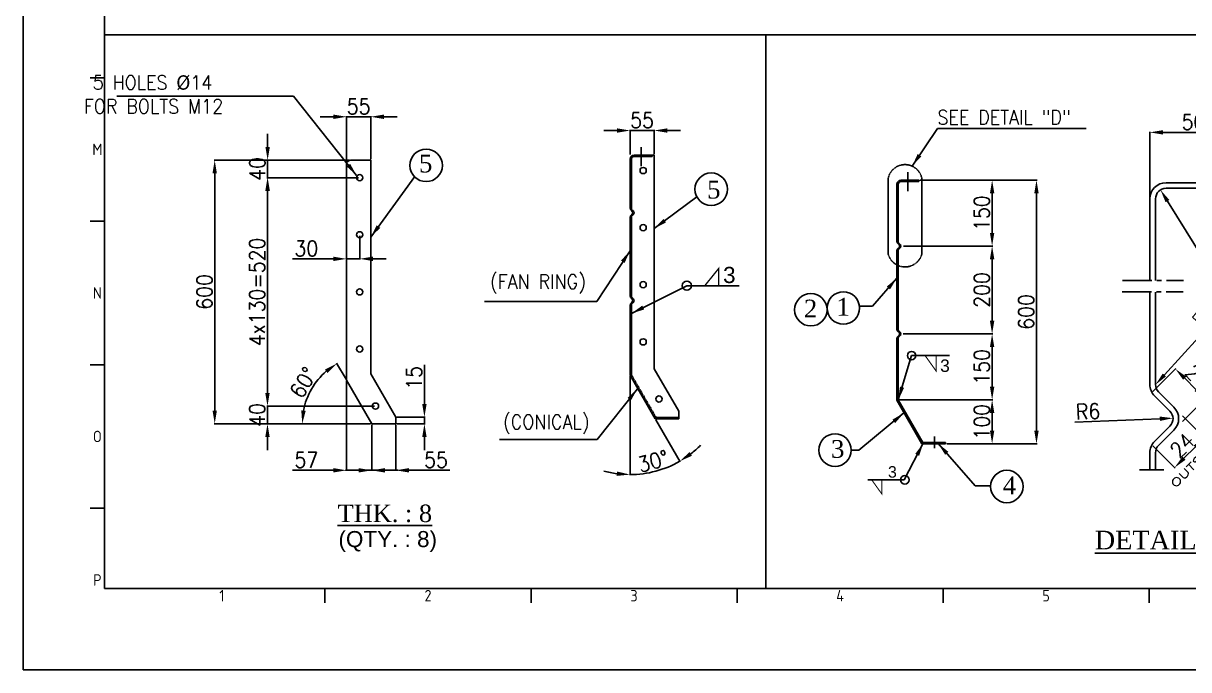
# Model space of a CAD drawing. Header units: millimetres. Extents: x 517777 to 536338, y -327622 to -292910.
# Drawn here: x 519379 to 524682, y -327622 to -324680 of the extents above; entities that cross this region are included whole.
import ezdxf
from ezdxf.enums import TextEntityAlignment as Align

# ---------------------------------------------------------------- set-up
doc = ezdxf.new("R2010")
doc.units = ezdxf.units.MM
doc.linetypes.add('CENTER2', pattern=[28.575, 19.05, -3.175, 3.175, -3.175])
doc.linetypes.add('HIDDEN', pattern=[0.375, 0.25, -0.125])
doc.layers.add('CADRE', color=5, linetype='Continuous')
doc.layers.add('line', color=7, linetype='Continuous')
doc.styles.add('ARIAL', font='arial.ttf')
doc.styles.add('ISO Proportional', font='isocp.shx')
doc.styles.add('ROMANS', font='ROMANS.shx', dxfattribs={"width": 0.9})
doc.styles.add('STYLE1', font='times.ttf')
doc.styles.add('style2', font='romans.shx')
doc.styles.add('style4', font='verdana.ttf', dxfattribs={"height": 80})
doc.styles.add('style7', font='times.ttf', dxfattribs={"height": 24})
doc.dimstyles.new('4', dxfattribs={"dimtxt": 70, "dimasz": 60, "dimexe": 3, "dimexo": 5, "dimgap": 12, "dimtad": 1, "dimdec": 0, "dimdsep": 46, "dimtxsty": 'ROMANS', "dimcen": 2.5, "dimclrd": 6, "dimclre": 6, "dimclrt": 2, "dimadec": 0, "dimazin": 0, "dimtfac": 1, "dimtdec": 0, "dimtmove": 0, "dimatfit": 3, "dimfxl": 1, "dimarcsym": 0})

# ---------------------------------------------------------------- blocks, each defined once
blk = doc.blocks.new('*D51')
at = {"color": 6, "lineweight": -2, "transparency": 16777216}
for p, q in [((524653.8, -326466.7), (524755.5, -326568.4)), ((524518, -326602.5), (524619.7, -326704.2)), ((524660, -326659.6), (524711, -326608.7))]:
    blk.add_line(p, q, dxfattribs=at)
at = {"color": 6, "transparency": 16777216}
for points in [[(524703.9, -326601.7), (524718, -326615.8), (524753.4, -326566.3)], [(524653, -326652.6), (524667.1, -326666.7), (524617.6, -326702.1)]]:
    blk.add_solid(points, dxfattribs=at)
at = {"layer": 'Defpoints', "color": 0, "transparency": 16777216}
for p in [(524650.2, -326463.2), (524753.4, -326566.3), (524514.5, -326598.9)]:
    blk.add_point(p, dxfattribs=at)
at = {"color": 2, "lineweight": 0, "transparency": 16777216, "insert": (524652.3, -326601), "char_height": 70, "attachment_point": 5, "rotation": 45, "style": 'ROMANS'}
blk.add_mtext('24', dxfattribs=at)
blk = doc.blocks.new('*D99')
at = {"color": 6, "lineweight": -2, "transparency": 16777216}
blk.add_line((524163, -326496.1), (524550.3, -326479.8), dxfattribs=at)
at = {"color": 6, "transparency": 16777216}
blk.add_solid([(524549.9, -326469.8), (524550.8, -326489.8), (524610.3, -326477.3)], dxfattribs=at)
at = {"layer": 'Defpoints', "color": 0, "transparency": 16777216}
for p in [(524562.3, -326479.3), (524610.3, -326477.3)]:
    blk.add_point(p, dxfattribs=at)
at = {"color": 2, "lineweight": 0, "transparency": 16777216, "insert": (524223.9, -326446.5), "char_height": 70, "attachment_point": 5, "rotation": 2.4028, "style": 'ROMANS'}
blk.add_mtext('R6', dxfattribs=at)
blk = doc.blocks.new('*D52')
at = {"color": 6, "lineweight": -2, "transparency": 16777216}
blk.add_line((524831.6, -325993.3), (524571, -326280.4), dxfattribs=at)
at = {"color": 6, "transparency": 16777216}
blk.add_solid([(524563.6, -326273.7), (524578.4, -326287.1), (524530.7, -326324.8)], dxfattribs=at)
at = {"layer": 'Defpoints', "color": 0, "transparency": 16777216}
for p in [(524562.9, -326289.3), (524530.7, -326324.8)]:
    blk.add_point(p, dxfattribs=at)
at = {"color": 2, "lineweight": 0, "transparency": 16777216, "insert": (524754.4, -326008.4), "char_height": 70, "attachment_point": 5, "rotation": 47.7734, "style": 'ROMANS'}
blk.add_mtext('R6', dxfattribs=at)
blk = doc.blocks.new('*D53')
at = {"color": 6, "lineweight": -2, "transparency": 16777216}
for p, q in [((524518, -326356.2), (524623.2, -326251)), ((524663.5, -326295.6), (524714.4, -326346.5)), ((524653.8, -326492), (524759, -326386.8))]:
    blk.add_line(p, q, dxfattribs=at)
at = {"color": 6, "transparency": 16777216}
for points in [[(524670.6, -326288.5), (524656.4, -326302.6), (524621.1, -326253.1)], [(524721.5, -326339.4), (524707.4, -326353.5), (524756.9, -326388.9)]]:
    blk.add_solid(points, dxfattribs=at)
at = {"layer": 'Defpoints', "color": 0, "transparency": 16777216}
for p in [(524514.5, -326359.7), (524756.9, -326388.9), (524650.2, -326495.5)]:
    blk.add_point(p, dxfattribs=at)
at = {"color": 2, "lineweight": 0, "transparency": 16777216, "insert": (524722.2, -326287.8), "char_height": 70, "attachment_point": 5, "rotation": 315, "style": 'ROMANS'}
blk.add_mtext('24', dxfattribs=at)
blk = doc.blocks.new('*D54')
at = {"color": 6, "lineweight": -2, "transparency": 16777216}
for p, q in [((524505, -325473.8), (524505, -325173)), ((524842.2, -325176), (524565, -325176)), ((524902.2, -325400.2), (524902.2, -325173))]:
    blk.add_line(p, q, dxfattribs=at)
at = {"color": 6, "transparency": 16777216}
for points in [[(524565, -325166), (524565, -325186), (524505, -325176)], [(524842.2, -325166), (524842.2, -325186), (524902.2, -325176)]]:
    blk.add_solid(points, dxfattribs=at)
at = {"layer": 'Defpoints', "color": 0, "transparency": 16777216}
for p in [(524505, -325176), (524902.2, -325405.2), (524505, -325478.8)]:
    blk.add_point(p, dxfattribs=at)
at = {"color": 2, "lineweight": 0, "transparency": 16777216, "insert": (524703.6, -325129), "char_height": 70, "attachment_point": 5, "style": 'ROMANS'}
blk.add_mtext('50', dxfattribs=at)
blk = doc.blocks.new('*D55')
at = {"color": 6, "lineweight": -2, "transparency": 16777216}
blk.add_line((524789.9, -325818.1), (524585, -325489), dxfattribs=at)
at = {"color": 6, "transparency": 16777216}
blk.add_solid([(524593.5, -325483.7), (524576.5, -325494.3), (524553.3, -325438.1)], dxfattribs=at)
at = {"layer": 'Defpoints', "color": 0, "transparency": 16777216}
for p in [(524553.3, -325438.1), (524578.6, -325478.8)]:
    blk.add_point(p, dxfattribs=at)
at = {"color": 2, "lineweight": 0, "transparency": 16777216, "insert": (524796.5, -325739.8), "char_height": 70, "attachment_point": 5, "rotation": 301.913, "style": 'ROMANS'}
blk.add_mtext('R6', dxfattribs=at)
blk = doc.blocks.new('*D83')
at = {"color": 6, "lineweight": -2, "transparency": 16777216}
for p, q in [((523365, -326393.6), (523790.2, -326393.6)), ((523787.2, -326533.6), (523787.2, -326453.6)), ((523580.5, -326593.6), (523790.2, -326593.6))]:
    blk.add_line(p, q, dxfattribs=at)
at = {"color": 6, "transparency": 16777216}
for points in [[(523777.2, -326453.6), (523797.2, -326453.6), (523787.2, -326393.6)], [(523777.2, -326533.6), (523797.2, -326533.6), (523787.2, -326593.6)]]:
    blk.add_solid(points, dxfattribs=at)
at = {"layer": 'Defpoints', "color": 0, "transparency": 16777216}
for p in [(523360, -326393.6), (523787.2, -326393.6), (523575.5, -326593.6)]:
    blk.add_point(p, dxfattribs=at)
at = {"color": 2, "lineweight": 0, "transparency": 16777216, "insert": (523740.2, -326493.6), "char_height": 70, "attachment_point": 5, "rotation": 90, "style": 'ROMANS'}
blk.add_mtext('100', dxfattribs=at)
blk = doc.blocks.new('*D84')
at = {"color": 6, "lineweight": -2, "transparency": 16777216}
for p, q in [((523383.1, -326093.6), (523790.2, -326093.6)), ((523787.2, -326333.6), (523787.2, -326153.6)), ((523760.2, -326393.6), (523790.2, -326393.6))]:
    blk.add_line(p, q, dxfattribs=at)
at = {"color": 6, "transparency": 16777216}
for points in [[(523777.2, -326153.6), (523797.2, -326153.6), (523787.2, -326093.6)], [(523777.2, -326333.6), (523797.2, -326333.6), (523787.2, -326393.6)]]:
    blk.add_solid(points, dxfattribs=at)
at = {"layer": 'Defpoints', "color": 0, "transparency": 16777216}
for p in [(523378.1, -326093.6), (523787.2, -326093.6), (523755.2, -326393.6)]:
    blk.add_point(p, dxfattribs=at)
at = {"color": 2, "lineweight": 0, "transparency": 16777216, "insert": (523740.2, -326243.6), "char_height": 70, "attachment_point": 5, "rotation": 90, "style": 'ROMANS'}
blk.add_mtext('150', dxfattribs=at)
blk = doc.blocks.new('*D85')
at = {"color": 6, "lineweight": -2, "transparency": 16777216}
for p, q in [((523384.5, -325693.6), (523790.2, -325693.6)), ((523787.2, -326033.6), (523787.2, -325753.6)), ((523665.1, -326093.6), (523790.2, -326093.6))]:
    blk.add_line(p, q, dxfattribs=at)
at = {"color": 6, "transparency": 16777216}
for points in [[(523777.2, -325753.6), (523797.2, -325753.6), (523787.2, -325693.6)], [(523777.2, -326033.6), (523797.2, -326033.6), (523787.2, -326093.6)]]:
    blk.add_solid(points, dxfattribs=at)
at = {"layer": 'Defpoints', "color": 0, "transparency": 16777216}
for p in [(523379.5, -325693.6), (523787.2, -325693.6), (523660.1, -326093.6)]:
    blk.add_point(p, dxfattribs=at)
at = {"color": 2, "lineweight": 0, "transparency": 16777216, "insert": (523740.2, -325893.6), "char_height": 70, "attachment_point": 5, "rotation": 90, "style": 'ROMANS'}
blk.add_mtext('200', dxfattribs=at)
blk = doc.blocks.new('*D103')
at = {"color": 6, "lineweight": -2, "transparency": 16777216}
for p, q in [((523458.6, -325393.6), (523790.2, -325393.6)), ((523787.2, -325633.6), (523787.2, -325453.6)), ((523717.3, -325693.6), (523790.2, -325693.6))]:
    blk.add_line(p, q, dxfattribs=at)
at = {"color": 6, "transparency": 16777216}
for points in [[(523777.2, -325453.6), (523797.2, -325453.6), (523787.2, -325393.6)], [(523777.2, -325633.6), (523797.2, -325633.6), (523787.2, -325693.6)]]:
    blk.add_solid(points, dxfattribs=at)
at = {"layer": 'Defpoints', "color": 0, "transparency": 16777216}
for p in [(523453.6, -325393.6), (523787.2, -325393.6), (523712.3, -325693.6)]:
    blk.add_point(p, dxfattribs=at)
at = {"color": 2, "lineweight": 0, "transparency": 16777216, "insert": (523740.2, -325543.6), "char_height": 70, "attachment_point": 5, "rotation": 90, "style": 'ROMANS'}
blk.add_mtext('150', dxfattribs=at)
blk = doc.blocks.new('*D86')
at = {"color": 6, "lineweight": -2, "transparency": 16777216}
for p, q in [((523670.8, -325393.6), (523992, -325393.6)), ((523989, -326533.6), (523989, -325453.6)), ((523670.8, -326593.6), (523992, -326593.6))]:
    blk.add_line(p, q, dxfattribs=at)
at = {"color": 6, "transparency": 16777216}
for points in [[(523979, -325453.6), (523999, -325453.6), (523989, -325393.6)], [(523979, -326533.6), (523999, -326533.6), (523989, -326593.6)]]:
    blk.add_solid(points, dxfattribs=at)
at = {"layer": 'Defpoints', "color": 0, "transparency": 16777216}
for p in [(523665.8, -325393.6), (523989, -325393.6), (523665.8, -326593.6)]:
    blk.add_point(p, dxfattribs=at)
at = {"color": 2, "lineweight": 0, "transparency": 16777216, "insert": (523942, -325993.6), "char_height": 70, "attachment_point": 5, "rotation": 90, "style": 'ROMANS'}
blk.add_mtext('600', dxfattribs=at)
blk = doc.blocks.new('*D87')
at = {"color": 6, "lineweight": -2, "transparency": 16777216}
for p, q in [((522079.8, -325167.7), (522019.8, -325167.7)), ((522139.8, -325276.6), (522139.8, -325164.7)), ((522249.7, -325167.7), (522139.8, -325167.7)), ((522249.7, -325275), (522249.7, -325164.7)), ((522309.7, -325167.7), (522369.7, -325167.7))]:
    blk.add_line(p, q, dxfattribs=at)
at = {"color": 6, "transparency": 16777216}
for points in [[(522079.8, -325157.7), (522079.8, -325177.7), (522139.8, -325167.7)], [(522309.7, -325157.7), (522309.7, -325177.7), (522249.7, -325167.7)]]:
    blk.add_solid(points, dxfattribs=at)
at = {"layer": 'Defpoints', "color": 0, "transparency": 16777216}
for p in [(522139.8, -325167.7), (522139.8, -325281.6), (522249.7, -325280)]:
    blk.add_point(p, dxfattribs=at)
at = {"color": 2, "lineweight": 0, "transparency": 16777216, "insert": (522194.7, -325120.7), "char_height": 70, "attachment_point": 5, "style": 'ROMANS'}
blk.add_mtext('55', dxfattribs=at)
blk = doc.blocks.new('*D104')
at = {"color": 6, "lineweight": -2, "transparency": 16777216}
for p, q in [((522139.8, -326286.7), (522139.8, -326737)), ((522256.8, -326484.3), (522367.4, -326676))]:
    blk.add_line(p, q, dxfattribs=at)
for start, end in [(307.6056, 315.2112), (270, 300), (254.7888, 262.3944)]:
    blk.add_arc((522139.8, -326281.7), 452.3, start, end, dxfattribs=at)
at = {"color": 6, "transparency": 16777216}
for points in [[(522421.4, -326648.4), (522410.2, -326631.7), (522365.9, -326673.4)], [(522080.6, -326720.1), (522079.3, -326740), (522139.8, -326734)]]:
    blk.add_solid(points, dxfattribs=at)
at = {"layer": 'Defpoints', "color": 0, "transparency": 16777216}
for p in [(522139.8, -325962.8), (522139.8, -326281.7), (522139.8, -326281.7), (522254.3, -326480), (522218.3, -326727.2)]:
    blk.add_point(p, dxfattribs=at)
at = {"color": 2, "lineweight": 0, "transparency": 16777216, "insert": (522244.7, -326673.2), "char_height": 70, "attachment_point": 5, "rotation": 15, "style": 'ROMANS'}
blk.add_mtext('30°', dxfattribs=at)
blk = doc.blocks.new('*D88')
at = {"color": 6, "lineweight": -2, "transparency": 16777216}
for p, q in [((520823, -325302.6), (520247.1, -325302.6)), ((520250.1, -326442.6), (520250.1, -325362.6)), ((520935, -326502.6), (520247.1, -326502.6))]:
    blk.add_line(p, q, dxfattribs=at)
at = {"color": 6, "transparency": 16777216}
for points in [[(520240.1, -325362.6), (520260.1, -325362.6), (520250.1, -325302.6)], [(520240.1, -326442.6), (520260.1, -326442.6), (520250.1, -326502.6)]]:
    blk.add_solid(points, dxfattribs=at)
at = {"layer": 'Defpoints', "color": 0, "transparency": 16777216}
for p in [(520250.1, -325302.6), (520828, -325302.6), (520940, -326502.6)]:
    blk.add_point(p, dxfattribs=at)
at = {"color": 2, "lineweight": 0, "transparency": 16777216, "insert": (520203.1, -325902.6), "char_height": 70, "attachment_point": 5, "rotation": 90, "style": 'ROMANS'}
blk.add_mtext('600', dxfattribs=at)
blk = doc.blocks.new('*D105')
at = {"color": 6, "lineweight": -2, "transparency": 16777216}
for p, q in [((521204.2, -326412.1), (521204.2, -326235.1)), ((521078.9, -326472.1), (521207.2, -326472.1)), ((521078.9, -326502.6), (521207.2, -326502.6)), ((521204.2, -326502.6), (521204.2, -326472.1)), ((521204.2, -326562.6), (521204.2, -326622.6))]:
    blk.add_line(p, q, dxfattribs=at)
at = {"color": 6, "transparency": 16777216}
for points in [[(521194.2, -326412.1), (521214.2, -326412.1), (521204.2, -326472.1)], [(521194.2, -326562.6), (521214.2, -326562.6), (521204.2, -326502.6)]]:
    blk.add_solid(points, dxfattribs=at)
at = {"layer": 'Defpoints', "color": 0, "transparency": 16777216}
for p in [(521073.9, -326472.1), (521073.9, -326502.6), (521204.2, -326472.1)]:
    blk.add_point(p, dxfattribs=at)
at = {"color": 2, "lineweight": 0, "transparency": 16777216, "insert": (521157.2, -326293.6), "char_height": 70, "attachment_point": 5, "rotation": 90, "style": 'ROMANS'}
blk.add_mtext('15', dxfattribs=at)
blk = doc.blocks.new('*D106')
at = {"color": 6, "lineweight": -2, "transparency": 16777216}
for p, q in [((520490.2, -326362.4), (520490.2, -326302.4)), ((520976.7, -326422.4), (520487.2, -326422.4)), ((520490.2, -326502.6), (520490.2, -326422.4)), ((520959.5, -326502.6), (520487.2, -326502.6)), ((520490.2, -326562.6), (520490.2, -326622.6))]:
    blk.add_line(p, q, dxfattribs=at)
at = {"color": 6, "transparency": 16777216}
for points in [[(520480.2, -326362.4), (520500.2, -326362.4), (520490.2, -326422.4)], [(520480.2, -326562.6), (520500.2, -326562.6), (520490.2, -326502.6)]]:
    blk.add_solid(points, dxfattribs=at)
at = {"layer": 'Defpoints', "color": 0, "transparency": 16777216}
for p in [(520490.2, -326422.4), (520981.7, -326422.4), (520964.5, -326502.6)]:
    blk.add_point(p, dxfattribs=at)
at = {"color": 2, "lineweight": 0, "transparency": 16777216, "insert": (520443.2, -326462.5), "char_height": 70, "attachment_point": 5, "rotation": 90, "style": 'ROMANS'}
blk.add_mtext('40', dxfattribs=at)
blk = doc.blocks.new('*D89')
at = {"color": 6, "lineweight": -2, "transparency": 16777216}
for p, q in [((520904.8, -325382.4), (520487.2, -325382.4)), ((520490.2, -326362.4), (520490.2, -325442.4)), ((520798.9, -326422.4), (520487.2, -326422.4))]:
    blk.add_line(p, q, dxfattribs=at)
at = {"color": 6, "transparency": 16777216}
for points in [[(520480.2, -325442.4), (520500.2, -325442.4), (520490.2, -325382.4)], [(520480.2, -326362.4), (520500.2, -326362.4), (520490.2, -326422.4)]]:
    blk.add_solid(points, dxfattribs=at)
at = {"layer": 'Defpoints', "color": 0, "transparency": 16777216}
for p in [(520490.2, -325382.4), (520909.8, -325382.4), (520803.9, -326422.4)]:
    blk.add_point(p, dxfattribs=at)
at = {"color": 2, "lineweight": 0, "transparency": 16777216, "insert": (520443.2, -325902.4), "char_height": 70, "attachment_point": 5, "rotation": 90, "style": 'ROMANS'}
blk.add_mtext('4x130=520', dxfattribs=at)
blk = doc.blocks.new('*D107')
at = {"color": 6, "lineweight": -2, "transparency": 16777216}
for p, q in [((520491, -325242.6), (520491, -325182.6)), ((520863.4, -325302.6), (520488, -325302.6)), ((520491, -325382.4), (520491, -325302.6)), ((520771, -325382.4), (520488, -325382.4)), ((520491, -325442.4), (520491, -325502.4))]:
    blk.add_line(p, q, dxfattribs=at)
at = {"color": 6, "transparency": 16777216}
for points in [[(520481, -325242.6), (520501, -325242.6), (520491, -325302.6)], [(520481, -325442.4), (520501, -325442.4), (520491, -325382.4)]]:
    blk.add_solid(points, dxfattribs=at)
at = {"layer": 'Defpoints', "color": 0, "transparency": 16777216}
for p in [(520491, -325302.6), (520868.4, -325302.6), (520776, -325382.4)]:
    blk.add_point(p, dxfattribs=at)
at = {"color": 2, "lineweight": 0, "transparency": 16777216, "insert": (520444, -325342.5), "char_height": 70, "attachment_point": 5, "rotation": 90, "style": 'ROMANS'}
blk.add_mtext('40', dxfattribs=at)
blk = doc.blocks.new('*D108')
at = {"color": 6, "lineweight": -2, "transparency": 16777216}
for p, q in [((520909.8, -325647.4), (520909.8, -325754.9)), ((520790, -325751.9), (520604, -325751.9)), ((520850, -325748.5), (520850, -325754.9)), ((520909.8, -325751.9), (520850, -325751.9)), ((520969.8, -325751.9), (521029.8, -325751.9))]:
    blk.add_line(p, q, dxfattribs=at)
at = {"color": 6, "transparency": 16777216}
for points in [[(520790, -325741.9), (520790, -325761.9), (520850, -325751.9)], [(520969.8, -325741.9), (520969.8, -325761.9), (520909.8, -325751.9)]]:
    blk.add_solid(points, dxfattribs=at)
at = {"layer": 'Defpoints', "color": 0, "transparency": 16777216}
for p in [(520909.8, -325642.4), (520850, -325743.5), (520850, -325751.9)]:
    blk.add_point(p, dxfattribs=at)
at = {"color": 2, "lineweight": 0, "transparency": 16777216, "insert": (520667, -325704.9), "char_height": 70, "attachment_point": 5, "style": 'ROMANS'}
blk.add_mtext('30', dxfattribs=at)
blk = doc.blocks.new('*D109')
at = {"color": 6, "lineweight": -2, "transparency": 16777216}
for p, q in [((520964.5, -326507.6), (520964.5, -326717.6)), ((521073.9, -326507.6), (521073.9, -326717.6)), ((520904.5, -326714.6), (520844.5, -326714.6)), ((520964.5, -326714.6), (521073.9, -326714.6)), ((521133.9, -326714.6), (521319.9, -326714.6))]:
    blk.add_line(p, q, dxfattribs=at)
at = {"color": 6, "transparency": 16777216}
for points in [[(520904.5, -326704.6), (520904.5, -326724.6), (520964.5, -326714.6)], [(521133.9, -326704.6), (521133.9, -326724.6), (521073.9, -326714.6)]]:
    blk.add_solid(points, dxfattribs=at)
at = {"layer": 'Defpoints', "color": 0, "transparency": 16777216}
for p in [(520964.5, -326502.6), (521073.9, -326502.6), (520964.5, -326714.6)]:
    blk.add_point(p, dxfattribs=at)
at = {"color": 2, "lineweight": 0, "transparency": 16777216, "insert": (521256.9, -326667.6), "char_height": 70, "attachment_point": 5, "style": 'ROMANS'}
blk.add_mtext('55', dxfattribs=at)
blk = doc.blocks.new('*D110')
at = {"color": 6, "lineweight": -2, "transparency": 16777216}
for p, q in [((520790, -325105.1), (520730, -325105.1)), ((520850, -325316), (520850, -325102.1)), ((520850, -325105.1), (520959.9, -325105.1)), ((520959.9, -325297.6), (520959.9, -325102.1)), ((521019.9, -325105.1), (521079.9, -325105.1))]:
    blk.add_line(p, q, dxfattribs=at)
at = {"color": 6, "transparency": 16777216}
for points in [[(520790, -325095.1), (520790, -325115.1), (520850, -325105.1)], [(521019.9, -325095.1), (521019.9, -325115.1), (520959.9, -325105.1)]]:
    blk.add_solid(points, dxfattribs=at)
at = {"layer": 'Defpoints', "color": 0, "transparency": 16777216}
for p in [(520959.9, -325105.1), (520850, -325321), (520959.9, -325302.6)]:
    blk.add_point(p, dxfattribs=at)
at = {"color": 2, "lineweight": 0, "transparency": 16777216, "insert": (520905, -325058.1), "char_height": 70, "attachment_point": 5, "style": 'ROMANS'}
blk.add_mtext('55', dxfattribs=at)
blk = doc.blocks.new('*D111')
at = {"color": 6, "lineweight": -2, "transparency": 16777216}
for p, q in [((520847.5, -326300), (520804.9, -326226.2)), ((520959.5, -326502.6), (520645.3, -326502.6))]:
    blk.add_line(p, q, dxfattribs=at)
blk.add_arc((520964.5, -326502.6), 316.2, 130.8895, 169.1105, dxfattribs=at)
at = {"color": 6, "transparency": 16777216}
for points in [[(520751.7, -326255.5), (520763.3, -326271.8), (520806.4, -326228.8)], [(520664, -326443.9), (520644.1, -326442), (520648.3, -326502.6)]]:
    blk.add_solid(points, dxfattribs=at)
at = {"layer": 'Defpoints', "color": 0, "transparency": 16777216}
for p in [(520850, -326304.4), (520667.4, -326394.5), (520964.5, -326502.6), (520964.5, -326502.6), (521073.9, -326502.6)]:
    blk.add_point(p, dxfattribs=at)
at = {"color": 2, "lineweight": 0, "transparency": 16777216, "insert": (520653.6, -326315), "char_height": 70, "attachment_point": 5, "rotation": 58.8953, "style": 'ROMANS'}
blk.add_mtext('60°', dxfattribs=at)
blk = doc.blocks.new('*D112')
at = {"color": 6, "lineweight": -2, "transparency": 16777216}
for p, q in [((520850, -326309.4), (520850, -326717.6)), ((520964.5, -326507.6), (520964.5, -326717.6)), ((520790, -326714.6), (520604, -326714.6)), ((520964.5, -326714.6), (520850, -326714.6)), ((521024.5, -326714.6), (521084.5, -326714.6))]:
    blk.add_line(p, q, dxfattribs=at)
at = {"color": 6, "transparency": 16777216}
for points in [[(520790, -326704.6), (520790, -326724.6), (520850, -326714.6)], [(521024.5, -326704.6), (521024.5, -326724.6), (520964.5, -326714.6)]]:
    blk.add_solid(points, dxfattribs=at)
at = {"layer": 'Defpoints', "color": 0, "transparency": 16777216}
for p in [(520850, -326304.4), (520964.5, -326502.6), (520850, -326714.6)]:
    blk.add_point(p, dxfattribs=at)
at = {"color": 2, "lineweight": 0, "transparency": 16777216, "insert": (520667, -326667.6), "char_height": 70, "attachment_point": 5, "style": 'ROMANS'}
blk.add_mtext('57', dxfattribs=at)
blk = doc.blocks.new('KADR')
at = {"layer": 'CADRE', "color": 2}
for p, q in [((220598.3, -3639.5), (220695.6, -3639.5)), ((220598.3, -4611.9), (220695.6, -4611.9)), ((220598.3, -5584.2), (220695.6, -5584.2)), ((220598.3, -6556.6), (220695.6, -6556.6)), ((222188.2, -7198.2), (222188.2, -7100.9)), ((223583.6, -7198.2), (223583.6, -7100.9)), ((224978.9, -7198.2), (224978.9, -7100.9)), ((226374.3, -7198.2), (226374.3, -7100.9)), ((227769.7, -7198.2), (227769.7, -7100.9))]:
    blk.add_line(p, q, dxfattribs=at)
at = {"layer": 'CADRE', "color": 1}
blk.add_lwpolyline([(220145.5, -7651), (243248.6, -7651), (243248.6, 8686.2), (220145.5, 8686.2)], close=True, dxfattribs=at)
at = {"layer": 'CADRE'}
blk.add_lwpolyline([(220695.6, -7100.9), (242698.5, -7100.9), (242698.5, 8136.1), (220695.6, 8136.1)], close=True, dxfattribs=at)
at = {"layer": 'CADRE', "color": 2, "style": 'ISO Proportional'}
for s, p in [('M', (220647, -4125.7)), ('N', (220647, -5098)), ('O', (220647, -6070.4)), ('P', (220647, -7042.8)), ('1', (221490.5, -7149.5)), ('2', (222885.9, -7149.5)), ('3', (224281.2, -7149.5)), ('4', (225676.6, -7149.5)), ('5', (227072, -7149.5))]:
    blk.add_text(s, height=77.8, dxfattribs=at).set_placement(p, align=Align.MIDDLE)

msp = doc.modelspace()

# ---------------------------------------------------------------- hatches: boundary and pattern name
at = {"layer": 'line'}
for points in [[(522261.96, -326473.58), (522257.96, -326473.58), (522261.65, -326479.98), (522261.96, -326479.98)], [(523475.82, -326587.23), (523471.82, -326587.23), (523475.52, -326593.63), (523475.82, -326593.63)]]:
    msp.add_hatch(color=256, dxfattribs=at).paths.add_polyline_path(points)

# ---------------------------------------------------------------- linework, layer by layer
at = {"color": 2}
for p, q in [((525209.3, -324732.56), (519748.82, -324732.56)), ((522757.76, -324732.56), (522757.76, -327252.71))]:
    msp.add_line(p, q, dxfattribs=at)
at = {"color": 3, "linetype": 'CENTER2', "ltscale": 7}
for p, q in [((522189.78, -325330.07), (522189.78, -325242.96)), ((523403.65, -325443.72), (523403.65, -325356.61)), ((524380.76, -325850.41), (524657.41, -325850.41)), ((524379.23, -325902.58), (524656.38, -325902.58)), ((523525.52, -326614.23), (523525.52, -326560.67)), ((524457.4, -326713.13), (524568.37, -326713.13))]:
    msp.add_line(p, q, dxfattribs=at)
for p, q in [((522249.65, -326252), (522249.65, -325279.98)), ((520959.9, -326274.66), (520959.9, -325302.64)), ((523360.05, -326393.63), (523353.65, -326395.35)), ((522361.65, -326473.58), (522361.65, -326445.99)), ((521073.9, -326502.64), (520964.51, -326502.64)), ((521073.9, -326502.64), (521073.9, -326472.11)), ((522361.65, -326473.58), (522257.96, -326473.58)), ((522361.65, -326479.98), (522259.65, -326479.98)), ((522361.65, -326479.98), (522361.65, -326473.58))]:
    msp.add_line(p, q)
at = {"color": 6, "linetype": 'Continuous'}
for p, q in [((523243.52, -325967.9), (523184.47, -325967.9)), ((523180.57, -326622.64), (523146.32, -326622.64)), ((523710.79, -326785.8), (523779.29, -326785.8))]:
    msp.add_line(p, q, dxfattribs=at)
at = {"color": 0}
for points, const_width in [([(522543.21, -325873.84), (522543.21, -325795.69), (522480.2, -325873.81)], 6.36), ([(523532.57, -326194.81), (523532.57, -326262.59), (523484.1, -326194.79)], 4.89), ([(523285.81, -326760.27), (523285.81, -326822.84), (523241.07, -326760.25)], 4.52)]:
    msp.add_lwpolyline(points, dxfattribs=dict(at, const_width=const_width))
at = {"color": 6, "linetype": 'Continuous'}
for centre in [(521212.09, -325326.47), (522509.11, -325434.95), (522962.3, -325983.68), (523110.34, -325975.79), (523072.43, -326622.64), (523854.02, -326788.26)]:
    msp.add_circle(centre, 73.89, dxfattribs=at)
for centre in [(522199.52, -325349.7), (522199.52, -325349.7), (520909.77, -325382.36), (522199.52, -325609.7), (520909.77, -325642.36), (522199.52, -325869.7), (522199.52, -325869.7), (520909.77, -325902.36), (520909.77, -325902.36), (522199.52, -326129.7), (520909.77, -326162.36), (520981.67, -326422.36), (522271.42, -326389.7)]:
    msp.add_circle(centre, 14)
at = {"layer": 'line'}
for p, q in [((522158.18, -325279.98), (522249.65, -325279.98)), ((520850.03, -325321.04), (520850.03, -326304.36)), ((520868.43, -325302.64), (520959.9, -325302.64)), ((522139.78, -325298.38), (522139.78, -325521.2)), ((523372.05, -325393.63), (523453.65, -325393.63)), ((523453.65, -325400.03), (523372.05, -325400.03)), ((523453.65, -325393.63), (523453.65, -325400.03)), ((523353.65, -325412.03), (523353.65, -325672.85)), ((523360.05, -325412.03), (523360.05, -325672.85)), ((524578.65, -325405.22), (524902.22, -325405.22)), ((524902.22, -325430.82), (524578.65, -325430.82)), ((524505.05, -325478.82), (524505.05, -325849.8)), ((524530.65, -325478.82), (524530.65, -325849.8)), ((522139.78, -325562.77), (522139.78, -325921.2)), ((523353.65, -325714.42), (523353.65, -326072.85)), ((523360.05, -325714.42), (523360.05, -326072.85)), ((524505.05, -325903.58), (524505.05, -326323.68)), ((524530.65, -325903.58), (524530.65, -326323.68)), ((522139.78, -325962.77), (522139.78, -326281.7)), ((523353.65, -326114.42), (523353.65, -326395.35)), ((523360.05, -326114.42), (523360.05, -326393.63)), ((522249.65, -326252), (522361.65, -326445.99)), ((520850.03, -326304.36), (520964.51, -326502.64)), ((520959.9, -326274.66), (521073.9, -326472.11)), ((522139.78, -326281.7), (522254.26, -326479.98)), ((524544.71, -326357.63), (524614.37, -326427.29)), ((523353.65, -326395.35), (523468.13, -326593.63)), ((523360.05, -326393.63), (523471.82, -326587.23)), ((524526.61, -326375.73), (524596.27, -326445.39)), ((522259.65, -326479.98), (522254.26, -326479.98)), ((522257.96, -326473.58), (522261.65, -326479.98)), ((522261.96, -326479.98), (522261.96, -326473.58)), ((524596.27, -326513.27), (524526.61, -326582.93)), ((524614.37, -326531.37), (524544.71, -326601.04)), ((523575.52, -326593.63), (523468.13, -326593.63)), ((523575.52, -326587.23), (523471.82, -326587.23)), ((523471.82, -326587.23), (523475.52, -326593.63)), ((523475.82, -326593.63), (523475.82, -326587.23)), ((523575.52, -326593.63), (523575.52, -326587.23)), ((524505.05, -326634.98), (524505.05, -326713.13)), ((524530.65, -326634.98), (524530.65, -326713.13))]:
    msp.add_line(p, q, dxfattribs=at)
at = {"layer": 'line', "color": 42, "linetype": 'HIDDEN', "ltscale": 10}
for p, q in [((522239.78, -325286.38), (522158.18, -325286.38)), ((522239.78, -325279.98), (522239.78, -325286.38)), ((522146.18, -325298.38), (522146.18, -325521.2)), ((523314.81, -325384.33), (523314.81, -325732.41)), ((523467.03, -325384.33), (523467.03, -325474.89)), ((523467.03, -325474.89), (523467.03, -325732.41)), ((522146.18, -325562.77), (522146.18, -325921.2)), ((522146.18, -325962.77), (522146.18, -326279.98)), ((522146.18, -326279.98), (522139.78, -326281.7)), ((522146.18, -326279.98), (522257.96, -326473.58))]:
    msp.add_line(p, q, dxfattribs=at)
at = {"layer": 'line'}
for centre, radius in [((522398.32, -325873.98), 20.94), ((523421.11, -326192.63), 19.34), ((523389.95, -326758.25), 19.34)]:
    msp.add_circle(centre, radius, dxfattribs=at)
for centre, radius, start, end in [((522158.18, -325298.38), 18.4, 90, 180), ((520868.43, -325321.04), 18.4, 90, 180), ((523372.05, -325412.03), 18.4, 90, 180), ((523372.05, -325412.03), 12, 90, 180), ((524578.65, -325478.82), 73.6, 90, 180), ((524578.65, -325478.82), 48, 90, 180), ((522151.78, -325521.2), 12, 180, 240), ((522151.78, -325562.77), 12, 120, 180), ((522139.78, -325541.98), 12, 300, 60), ((523365.65, -325672.85), 12, 180, 240), ((523365.65, -325714.42), 12, 120, 180), ((523353.65, -325693.63), 12, 300, 60), ((523372.05, -325672.85), 12, 180, 240), ((523372.05, -325714.42), 12, 120, 180), ((523360.05, -325693.63), 12, 300, 60), ((522151.78, -325921.2), 12, 180, 240), ((522139.78, -325941.98), 12, 300, 60), ((522151.78, -325962.77), 12, 120, 180), ((523365.65, -326072.85), 12, 180, 240), ((523353.65, -326093.63), 12, 300, 60), ((523372.05, -326072.85), 12, 180, 240), ((523360.05, -326093.63), 12, 300, 60), ((523365.65, -326114.42), 12, 120, 180), ((523372.05, -326114.42), 12, 120, 180), ((524578.65, -326323.68), 73.6, 180, 225), ((524578.65, -326323.68), 48, 180, 225), ((524562.33, -326479.33), 48, 315, 45), ((524562.33, -326479.33), 73.6, 315, 45), ((524578.65, -326634.98), 73.6, 135, 180), ((524578.65, -326634.98), 48, 135, 180)]:
    msp.add_arc(centre, radius, start, end, dxfattribs=at)
at = {"layer": 'line', "color": 42, "linetype": 'HIDDEN', "ltscale": 10}
for centre, radius, start, end in [((522158.18, -325298.38), 12, 90, 180), ((523390.92, -325400.7), 77.85, 12.13537, 167.86463), ((522158.18, -325521.2), 12, 180, 240), ((522158.18, -325562.77), 12, 120, 180), ((522146.18, -325541.98), 12, 300, 60), ((523390.92, -325709.09), 79.61, 197.03765, 342.96235), ((522158.18, -325921.2), 12, 180, 240), ((522146.18, -325941.98), 12, 300, 60), ((522158.18, -325962.77), 12, 120, 180)]:
    msp.add_arc(centre, radius, start, end, dxfattribs=at)

# ---------------------------------------------------------------- block references
at = {"color": 11, "xscale": 0.6718692869960832, "yscale": 0.6718692869960832, "zscale": 0.6718692869960832}
msp.add_blockref('KADR', (371470.24, -322481.82), dxfattribs=at)

# ---------------------------------------------------------------- texts
at = {"color": 2, "lineweight": 0, "style": 'ROMANS', "width": 0.9}
msp.add_text('SEE DETAIL "D"', height=65, dxfattribs=at).set_placement((523538.22, -325139.62))
at = {"color": 2}
for s, height, style, p in [('5', 81, 'style7', (521179.38, -325358.5)), ('5', 81, 'style7', (522490.32, -325477.39)), ('1', 81, 'style7', (523078.45, -326010.86)), ('2', 81, 'style7', (522930.42, -326018.75)), ('3', 81, 'style7', (523054.13, -326657.71)), ('4', 81, 'style7', (523835.73, -326823.34)), ('%%UDETAIL "D"', 85, 'STYLE1', (524254.25, -327074.62))]:
    msp.add_text(s, height=height, dxfattribs=dict(at, style=style)).set_placement(p)
at = {"color": 6, "linetype": 'Continuous', "style": 'style2', "width": 1.406212}
msp.add_text('OUTSIDE', height=35, rotation=44.83431, dxfattribs=at).set_placement((524620.42, -326796.58), (524829.83, -326588.37), align=Align.FIT)
at = {"color": 2, "lineweight": 0, "char_height": 65, "width": 5391.0194, "attachment_point": 1, "style": 'ROMANS'}
for s, insert in [('           5 HOLES {\\fVerdana|b0|i0|c0|p34;%%C}14 \\P          FOR BOLTS M12 \\P             ', (519253.46, -324916.53)), ('(FAN RING)\\P             \\P{\\H1.333x;               }', (521502.7, -325822.81)), ('(CONICAL)\\P             \\P{\\H1.333x;               }', (521561.65, -326461.57))]:
    msp.add_mtext(s, dxfattribs=dict(at, insert=insert))
at = {"color": 0, "style": 'style4'}
for insert, char_height, width, attachment_point in [((522620.07, -325788.53), 73.5921, 13951.1346, 3), ((523594.58, -326209.98), 56.6093, 10826.0897, 3), ((523272.49, -326695.7), 52.2547, 10035.7069, 1)]:
    msp.add_mtext('{\\fSwis721 Lt BT|b0|i0|c0|p42;\\C6;  3             \\P\\H1.333x;               }', dxfattribs=dict(at, insert=insert, char_height=char_height, width=width, attachment_point=attachment_point))
at = {"color": 2, "attachment_point": 1, "style": 'ARIAL'}
for s, insert, char_height, width in [('{\\fTimes New Roman|b0|i0|c0|p26;\\L\\C6;THK. : 8\\fSwis721 Lt BT|b0|i0|c0|p42;\\H0.7125x;\\l                \\P\\H1.333x;           }', (520809.27, -326870.8), 79.42717, 1515.6043), ('{\\fSwis721 Lt BT|b0|i0|c0|p42;\\C6;(QTY. : 8)\\P\\H0.8143x;                  \\P\\H1.333x;               }', (520813.15, -326991.08), 73.1566, 1364.0438)]:
    msp.add_mtext(s, dxfattribs=dict(at, insert=insert, char_height=char_height, width=width))

# ---------------------------------------------------------------- dimensions: what is measured, and where the dimension line sits
at = {"lineweight": 0}
for base, p1, p2, picture, middle in [((520959.9, -325105.11), (520850.03, -325321.04), (520959.9, -325302.64), '*D110', (520904.97, -325105.11)), ((522139.78, -325167.74), (522249.65, -325279.98), (522139.78, -325281.64), '*D87', (522194.72, -325167.74)), ((520850.03, -326714.63), (520964.51, -326502.64), (520850.03, -326304.36), '*D112', (520667.03, -326714.63)), ((520964.51, -326714.63), (521073.9, -326502.64), (520964.51, -326502.64), '*D109', (521256.9, -326714.63))]:
    dim = msp.add_linear_dim(base=base, p1=p1, p2=p2, dimstyle='4', override={"dimlfac": 0.5}, dxfattribs=at)
    dim.commit()
    dim.dimension.update_dxf_attribs({"geometry": picture, "text_midpoint": middle, "dimtype": 160})
dim = msp.add_linear_dim(base=(524505.05, -325176), p1=(524902.22, -325405.22), p2=(524505.05, -325478.82), angle=180, text='50', dimstyle='4', dxfattribs=at)
dim.commit()
dim.dimension.update_dxf_attribs({"geometry": '*D54', "text_midpoint": (524703.63, -325129)})
for base, p1, p2, picture, middle in [((520491, -325302.64), (520776, -325382.36), (520868.43, -325302.64), '*D107', (520491, -325342.5)), ((520490.24, -326422.36), (520964.51, -326502.64), (520981.67, -326422.36), '*D106', (520490.24, -326462.5))]:
    dim = msp.add_linear_dim(base=base, p1=p1, p2=p2, angle=90, dimstyle='4', override={"dimlfac": 0.5}, dxfattribs=at)
    dim.commit()
    dim.dimension.update_dxf_attribs({"geometry": picture, "text_midpoint": middle, "dimtype": 160})
for base, p1, p2, picture, middle in [((520250.11, -325302.64), (520939.96, -326502.64), (520827.96, -325302.64), '*D88', (520203.11, -325902.64)), ((523787.17, -325393.63), (523712.26, -325693.63), (523453.65, -325393.63), '*D103', (523740.17, -325543.63)), ((523989.04, -325393.63), (523665.79, -326593.63), (523665.79, -325393.63), '*D86', (523942.04, -325993.63)), ((523787.17, -325693.63), (523660.08, -326093.63), (523379.48, -325693.63), '*D85', (523740.17, -325893.63)), ((523787.17, -326093.63), (523755.19, -326393.63), (523378.1, -326093.63), '*D84', (523740.17, -326243.63)), ((521204.18, -326472.11), (521073.9, -326502.64), (521073.9, -326472.11), '*D105', (521157.18, -326293.61)), ((523787.17, -326393.63), (523575.52, -326593.63), (523360.05, -326393.63), '*D83', (523740.17, -326493.63))]:
    dim = msp.add_linear_dim(base=base, p1=p1, p2=p2, angle=90, dimstyle='4', override={"dimlfac": 0.5}, dxfattribs=at)
    dim.commit()
    dim.dimension.update_dxf_attribs({"geometry": picture, "text_midpoint": middle})
dim = msp.add_linear_dim(base=(520490.24, -325382.36), p1=(520803.85, -326422.36), p2=(520909.77, -325382.36), angle=90, text='4x130=<>', dimstyle='4', override={"dimlfac": 0.5}, dxfattribs=at)
dim.commit()
dim.dimension.update_dxf_attribs({"geometry": '*D89', "text_midpoint": (520443.24, -325902.36)})
for center, mpoint, picture, middle in [((524578.65, -325478.82), (524553.27, -325438.07), '*D55', (524756.65, -325764.64)), ((524562.92, -326289.3), (524530.66, -326324.85), '*D52', (524789.22, -326039.97)), ((524562.33, -326479.33), (524610.28, -326477.32), '*D99', (524225.91, -326493.45))]:
    dim = msp.add_radius_dim(center=center, mpoint=mpoint, text='R6', dimstyle='4', dxfattribs=at)
    dim.commit()
    dim.dimension.update_dxf_attribs({"geometry": picture, "text_midpoint": middle, "dimtype": 164})
dim = msp.add_linear_dim(base=(520850.03, -325751.92), p1=(520909.77, -325642.36), p2=(520850.03, -325743.49), dimstyle='4', override={"dimlfac": 0.5}, dxfattribs=at)
dim.commit()
dim.dimension.update_dxf_attribs({"geometry": '*D108', "text_midpoint": (520667.03, -325704.92)})
dim = msp.add_angular_dim_2l(base=(522218.33, -326727.16), line1=((522139.78, -325962.77), (522139.78, -326281.7)), line2=((522139.78, -326281.7), (522254.26, -326479.98)), dimstyle='4', override={"dimlfac": 0.5}, dxfattribs=at)
dim.commit()
dim.dimension.update_dxf_attribs({"geometry": '*D104', "text_midpoint": (522244.69, -326673.22)})
dim = msp.add_angular_dim_2l(base=(520667.41, -326394.5), line1=((520850.03, -326304.36), (520964.51, -326502.64)), line2=((521073.9, -326502.64), (520964.51, -326502.64)), dimstyle='4', override={"dimlfac": 0.5}, dxfattribs=at)
dim.commit()
dim.dimension.update_dxf_attribs({"geometry": '*D111', "text_midpoint": (520693.8, -326339.31), "dimtype": 162})
for base, p1, p2, angle, picture, middle in [((524756.85, -326388.89), (524514.48, -326359.73), (524650.25, -326495.5), 315, '*D53', (524688.97, -326321.01)), ((524753.39, -326566.3), (524514.48, -326598.93), (524650.25, -326463.16), 45, '*D51', (524685.5, -326634.19))]:
    dim = msp.add_linear_dim(base=base, p1=p1, p2=p2, angle=angle, text='24', dimstyle='4', dxfattribs=at)
    dim.commit()
    dim.dimension.update_dxf_attribs({"geometry": picture, "text_midpoint": middle, "dimtype": 161})

# ---------------------------------------------------------------- leaders
for points in [[(520895.77, -325372.36), (520609.2, -325011.12), (519804.92, -325011.01)], [(520959.9, -325653.4), (521160.64, -325376.8)], [(522249.65, -325613.7), (522443.17, -325469.8)], [(522139.78, -325715.12), (521988.7, -325945.38), (521477.36, -325945.38)], [(522146.18, -326000.39), (522398.32, -325873.98), (522635.95, -325873.98)], [(522173.33, -326343.72), (521990.56, -326573.98), (521545.95, -326573.98)]]:
    msp.add_leader(points, dimstyle='4', override={"dimlfac": 0.5}, dxfattribs=at)
for points in [[(523423.16, -325329.84), (523538.93, -325158.12), (524215.47, -325158.12)], [(523354.12, -325839.4), (523243.52, -325967.9)], [(523359.89, -326393.87), (523421.11, -326192.63), (523593.65, -326192.63)], [(523386.11, -326453.33), (523180.57, -326622.64)], [(523474.01, -326591.03), (523387.26, -326758.25), (523222.31, -326758.25)], [(523541.54, -326592.11), (523710.79, -326785.8)]]:
    msp.add_leader(points, dimstyle='4', dxfattribs=at)

doc.saveas('drawing.dxf')
